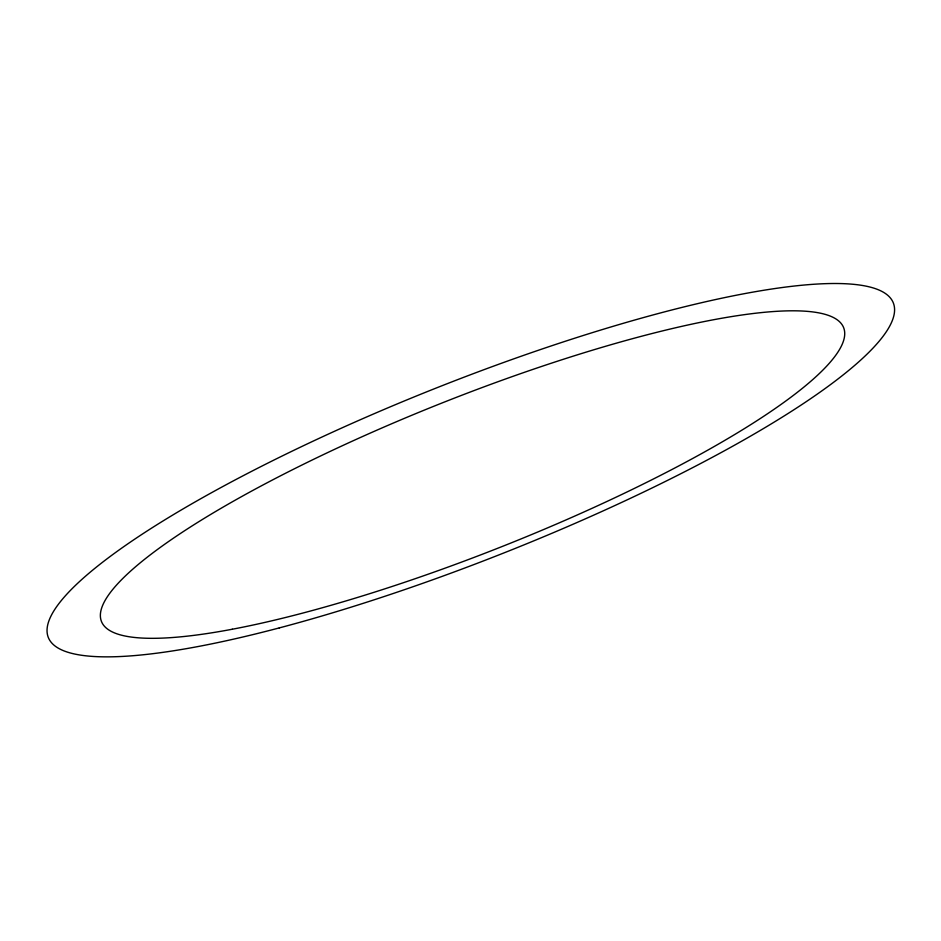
<?xml version="1.0" encoding="UTF-8"?>
<svg xmlns="http://www.w3.org/2000/svg" width="941" height="941" viewBox="0 0 941 941"><rect width="100%" height="100%" fill="white"/><g stroke="black" fill="none" stroke-linecap="round" stroke-linejoin="round"><path stroke-width="1.41" d="M279.289 627.906A454.409 89.124 -21.6 0 0 893.95 304.837A454.409 89.124 -21.6 0 0 239.202 477.793A454.409 89.124 -21.6 0 0 279.289 627.906M232.298 629.235A399.078 77.785 -21.6 0 0 838.819 350.675A399.078 77.785 -21.6 0 0 346.535 443.787A399.078 77.785 -21.6 0 0 232.298 629.235"/></g></svg>
